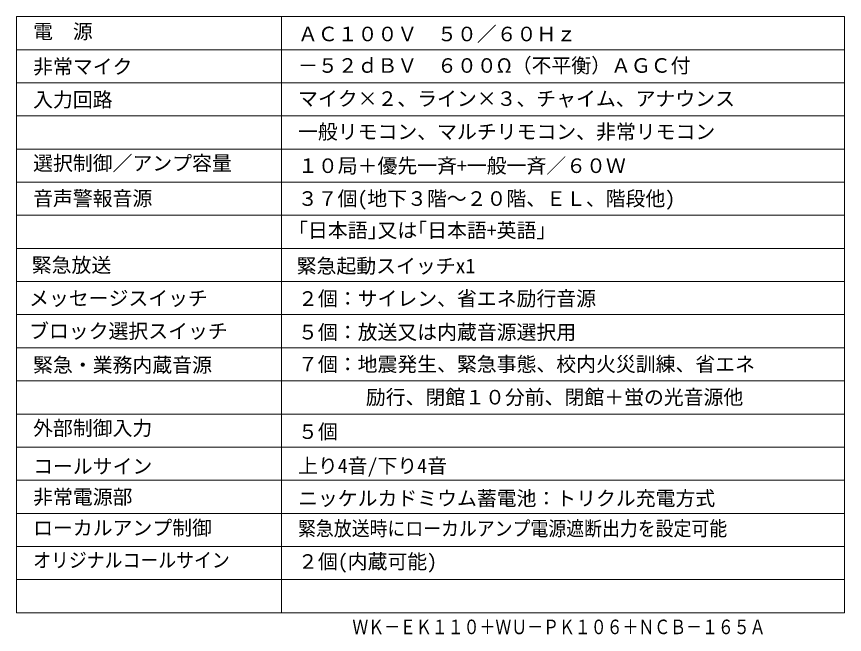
# Model space of a CAD drawing. Units: millimetres, scale not verified. Extents: x -62 to 63, y -118 to 119.
# Drawn here: x -62.5 to 62.5, y -117.9 to -24.6 of the extents above; entities that cross this region are included whole.
import ezdxf
from ezdxf.enums import TextEntityAlignment as Align

# ---------------------------------------------------------------- set-up
doc = ezdxf.new("R2010")
doc.units = ezdxf.units.MM
doc.header["$LTSCALE"] = 0.125
doc.layers.add('0-1_WAKU', color=1, linetype='Continuous', lineweight=18)
doc.layers.add('0-2_MOJI1', color=7, linetype='Continuous')
doc.styles.add('ＭＳ ゴシック', font='')
doc.styles.get('ＭＳ ゴシック').set_extended_font_data('MS Gothic')

msp = doc.modelspace()

# ---------------------------------------------------------------- linework, layer by layer
at = {"layer": '0-1_WAKU', "color": 4}
for p, q in [((-62.4982, -24.6427), (-62.4982, -114.6427)), ((62.5018, -24.6427), (-62.4982, -24.6427)), ((-22.4982, -114.6427), (-22.4982, -24.6427)), ((62.5018, -114.6427), (62.5018, -24.6427)), ((-62.4982, -114.6427), (62.5018, -114.6427))]:
    msp.add_line(p, q, dxfattribs=at)
at = {"layer": '0-1_WAKU'}
for p, q in [((62.5018, -29.6427), (-62.4982, -29.6427)), ((62.5018, -34.6427), (-62.4982, -34.6427)), ((62.5018, -39.6427), (-62.4982, -39.6427)), ((62.5018, -44.6427), (-62.4982, -44.6427)), ((62.5018, -49.6427), (-62.4982, -49.6427)), ((62.5018, -54.6427), (-62.4982, -54.6427)), ((62.5018, -59.6427), (-62.4982, -59.6427)), ((62.5018, -64.6427), (-62.4982, -64.6427)), ((62.5018, -69.6427), (-62.4982, -69.6427)), ((62.5018, -74.6427), (-62.4982, -74.6427)), ((62.5018, -79.6427), (-62.4982, -79.6427)), ((-62.4982, -84.6427), (62.5018, -84.6427)), ((-62.4982, -89.6427), (62.5018, -89.6427)), ((-62.4982, -94.6427), (62.5018, -94.6427)), ((-62.4982, -99.6427), (62.5018, -99.6427)), ((-62.4982, -104.6427), (62.5018, -104.6427)), ((-62.4982, -109.6427), (62.5018, -109.6427))]:
    msp.add_line(p, q, dxfattribs=at)

# ---------------------------------------------------------------- texts
at = {"layer": '0-2_MOJI1', "style": 'ＭＳ ゴシック'}
for s, p in [('電\u3000源', (-59.9982, -28.6427)), ('ＡＣ１００Ｖ\u3000５０／６０Ｈｚ', (-19.9982, -29.0333)), ('非常マイク', (-59.9982, -33.9505)), ('－５２ｄＢＶ\u3000６００Ω（不平衡）ＡＧＣ付', (-19.9982, -33.7887)), ('入力回路', (-59.9982, -38.9505)), ('マイク×２、ライン×３、チャイム、アナウンス', (-19.9982, -38.7887)), ('一般リモコン、マルチリモコン、非常リモコン', (-19.9982, -43.7887)), ('選択制御／アンプ容量', (-59.9982, -48.5399)), ('１０局＋優先一斉+一般一斉／６０Ｗ', (-19.9982, -48.9173)), ('音声警報音源', (-59.9982, -53.8429)), ('３７個(地下３階～２０階、ＥＬ、階段他)', (-20.0327, -53.8766)), ('｢日本語｣又は｢日本語+英語｣', (-19.9982, -58.6629)), ('緊急放送', (-60.2019, -63.9261)), ('緊急起動スイッチx1', (-20.2019, -64.0434)), ('メッセージスイッチ', (-60.6093, -68.9261)), ('２個：サイレン、省エネ励行音源', (-19.9982, -68.9723)), ('ブロック選択スイッチ', (-60.6093, -73.8777)), ('５個：放送又は内蔵音源選択用', (-19.9982, -74.0434)), ('緊急・業務内蔵音源', (-59.9982, -78.9941)), ('７個：地震発生、緊急事態、校内火災訓練、省エネ', (-19.9982, -78.8777)), ('励行、閉館１０分前、閉館＋蛍の光音源他', (-9.7617, -83.8638)), ('外部制御入力', (-59.9982, -88.5317)), ('５個', (-19.9982, -89.0625)), ('上り4音/下り4音', (-19.9982, -94.2204)), ('コールサイン', (-59.9982, -94.2923)), ('非常電源部', (-59.9982, -98.9201)), ('ニッケルカドミウム蓄電池：トリクル充電方式', (-19.9982, -99.1264)), ('ローカルアンプ制御', (-59.9982, -103.5984)), ('２個(内蔵可能)', (-19.9982, -108.6725))]:
    msp.add_text(s, height=2.199, dxfattribs=at).set_placement(p, align=Align.BOTTOM_LEFT)
for s, width, p in [('緊急放送時にローカルアンプ電源遮断出力を設定可能', 0.9, (-19.9982, -103.6883)), ('オリジナルコールサイン', 0.9, (-59.9982, -108.4662)), ('ＷＫ－ＥＫ１１０＋ＷＵ－ＰＫ１０６＋ＮＣＢ－１６５Ａ', 0.8, (-11.7944, -118.5395))]:
    msp.add_text(s, height=2.199, dxfattribs=dict(at, width=width)).set_placement(p, align=Align.BOTTOM_LEFT)

doc.saveas('drawing.dxf')
